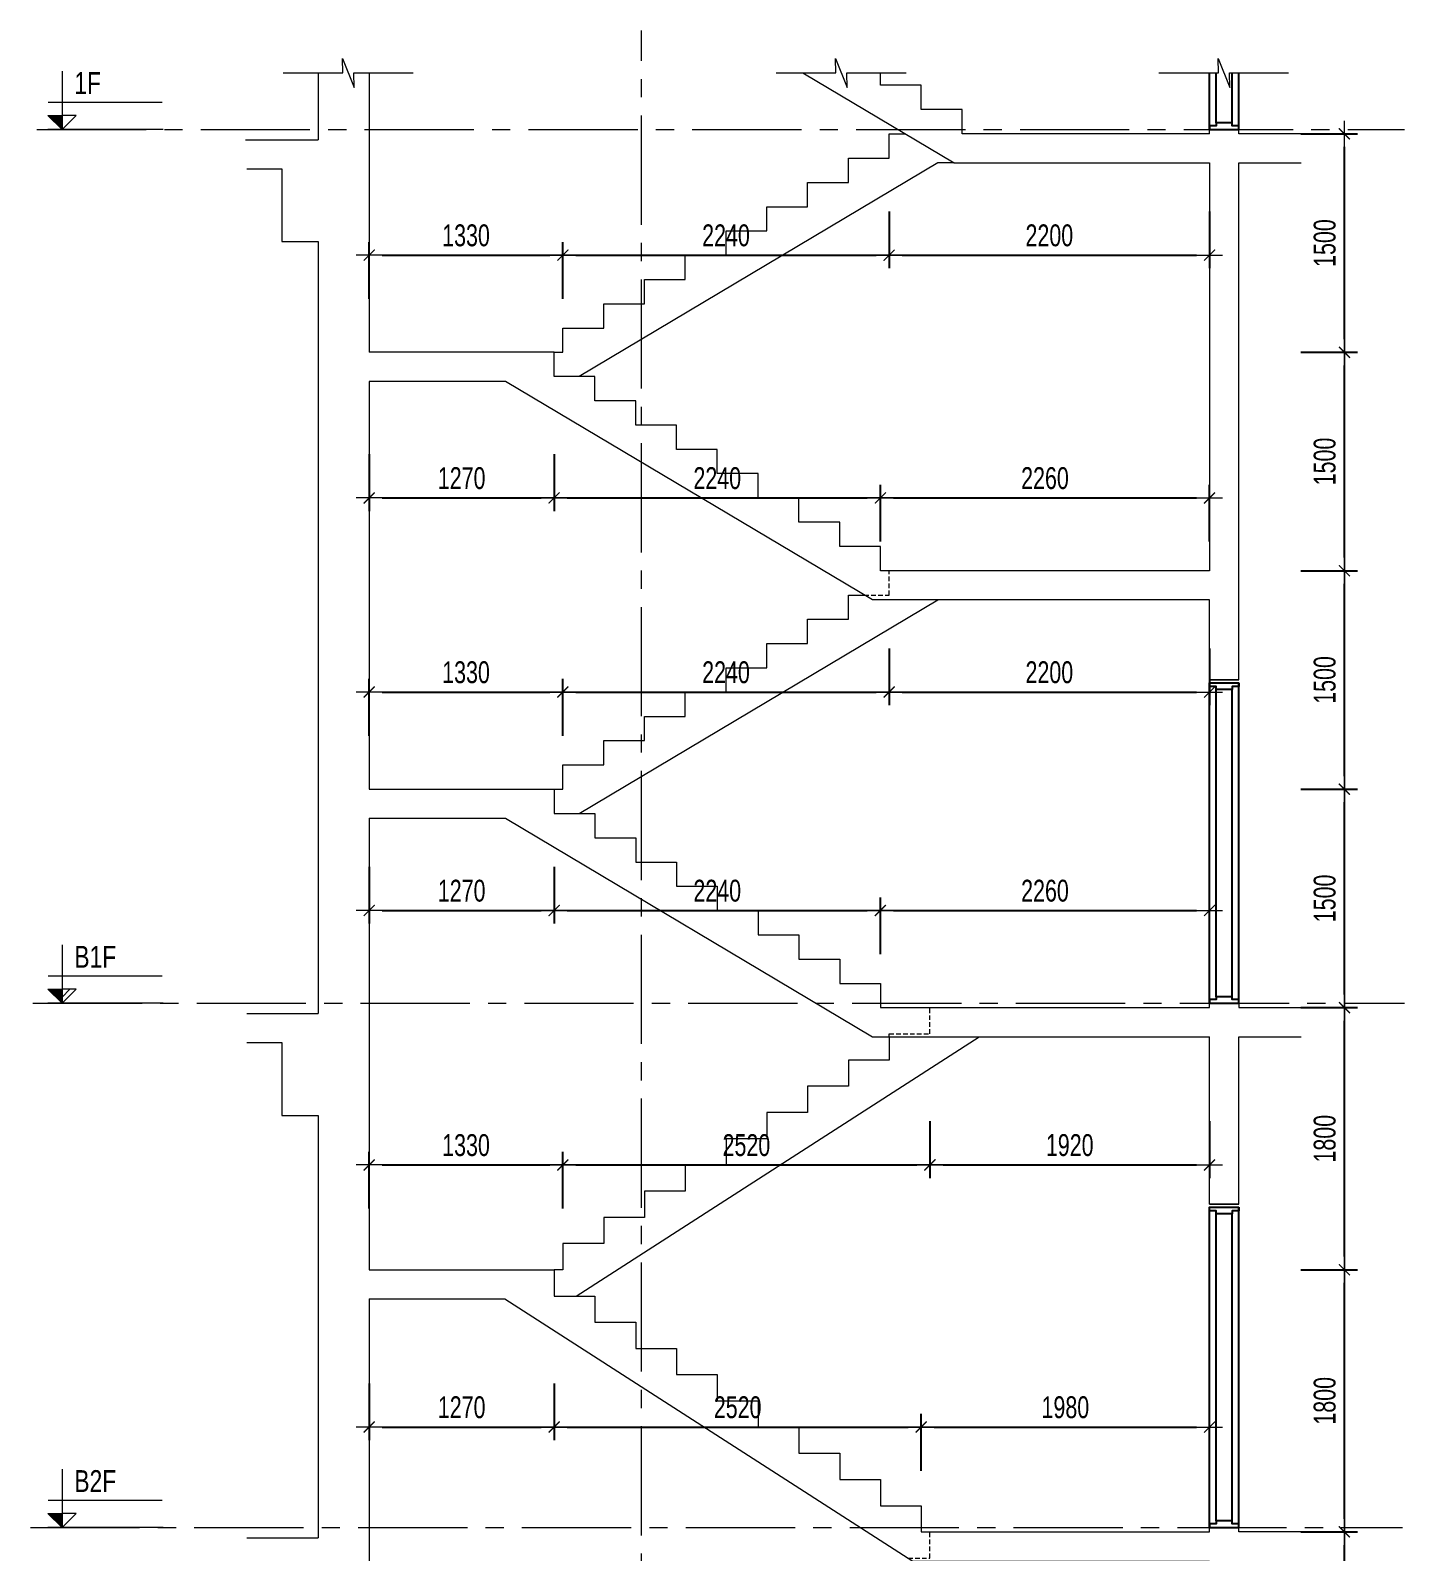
# Model space of a CAD drawing. Header units: millimetres. Extents: x -179076 to 254975, y -18667 to 296191.
# Drawn here: x 92011 to 101446, y 50922 to 61367 of the extents above; entities that cross this region are included whole.
import ezdxf

# ---------------------------------------------------------------- set-up
doc = ezdxf.new("R2010")
doc.units = ezdxf.units.MM
doc.linetypes.add('CENTER2', pattern=[1.125, 0.75, -0.125, 0.125, -0.125])
doc.linetypes.add('HIDDEN2', pattern=[4.7625, 3.175, -1.5875])
doc.layers.get('Defpoints').update_dxf_attribs({"color": 151, "lineweight": 9})
doc.layers.add('A-DOOR', color=4, linetype='Continuous')
doc.layers.add('DOOR', color=4, linetype='Continuous')
for name, color, linetype, lineweight in [('NDC_S_ANNO', 7, 'Continuous', 20), ('NDC_S_AXIS', 5, 'CENTER2', 13), ('NDC_S_CONTINUOUS', 3, 'Continuous', 20), ('NDC_S_DIM', 1, 'Continuous', 15), ('NDC_S_HIDDEN', 8, 'HIDDEN2', 13), ('NDC_S_SLAB', 2, 'Continuous', 20), ('NDC_S_SYMBOL', 1, 'Continuous', 15), ('NDC_S_TEXT SYMBOL', 7, 'Continuous', 20), ('NDC_S_VN TEXT', 7, 'Continuous', 20)]:
    doc.layers.add(name, color=color, linetype=linetype, lineweight=lineweight)
doc.styles.add('NDC_ANNO', font='', dxfattribs={"width": 0.8})
doc.styles.add('NDC_DIM', font='', dxfattribs={"width": 0.75})
doc.styles.get('NDC_ANNO').set_extended_font_data('Dotum')
doc.styles.get('NDC_DIM').set_extended_font_data('Dotum')
doc.dimstyles.new('NDC_dim_60', dxfattribs={"dimscale": 60, "dimtxt": 2.5, "dimasz": 1.5, "dimexe": 1.5, "dimexo": 2.5, "dimgap": 1, "dimtad": 1, "dimdec": 0, "dimzin": 0, "dimdsep": 46, "dimtxsty": 'NDC_DIM', "dimblk": 'DIMMARK', "dimcen": 0.09, "dimdle": 1.2, "dimclrd": 1, "dimclre": 1, "dimclrt": 3, "dimadec": 0, "dimazin": 0, "dimtfac": 1, "dimtdec": 0, "dimtix": 1, "dimtofl": 0, "dimtmove": 0, "dimatfit": 3, "dimfxl": 5, "dimfxlon": 1, "dimtolj": 1, "dimtzin": 0, "dimarcsym": 0})

# ---------------------------------------------------------------- blocks, each defined once
blk = doc.blocks.new('X-SECTION-2$0$X-SEC-DOO2')
at = {"layer": 'A-DOOR'}
for p, q in [((41976, 101972), (41976, 104172)), ((42176, 101972), (42176, 104172)), ((42021, 102017), (42021, 104127)), ((42131, 102017), (42131, 104127))]:
    blk.add_line(p, q, dxfattribs=at)
for points in [[(41976, 104172), (41976, 104147), (42021, 104147), (42021, 104127), (42131, 104127), (42131, 104147), (42176, 104147), (42176, 104172)], [(41976, 101972), (41976, 101997), (42021, 101997), (42021, 102017), (42131, 102017), (42131, 101997), (42176, 101997), (42176, 101972)]]:
    blk.add_lwpolyline(points, close=True, dxfattribs=at)
at = {"layer": 'Defpoints'}
blk.add_line((41976, 104192), (42176, 104192), dxfattribs=at)
blk = doc.blocks.new('DIMMARK')
at = {"layer": 'NDC_S_DIM', "color": 1}
blk.add_line((-1.5, 0), (1, 0), dxfattribs=at)
at = {"layer": 'NDC_S_DIM', "color": 2, "const_width": 0.1}
blk.add_lwpolyline([(-0.42, -0.42), (0.42, 0.42)], dxfattribs=at)
blk = doc.blocks.new('*D1792')
at = {"layer": 'Defpoints', "color": 0, "transparency": 16777216}
for p in [(94337, 52857, 0), (95607, 52857, 0), (95607, 51777, 0)]:
    blk.add_point(p, dxfattribs=at)
at = {"layer": 'NDC_S_DIM', "color": 1, "lineweight": -2, "transparency": 16777216}
for p, q in [((94337, 52077, 0), (94337, 51687, 0)), ((95607, 52077, 0), (95607, 51687, 0)), ((94427, 51777, 0), (95517, 51777, 0))]:
    blk.add_line(p, q, dxfattribs=at)
at = {"layer": 'NDC_S_DIM', "color": 1, "lineweight": -2, "transparency": 16777216, "xscale": 90, "yscale": 90, "zscale": 90, "rotation": 180}
blk.add_blockref('DIMMARK', (94337, 51777, 0), dxfattribs=at)
at = {"layer": 'NDC_S_DIM', "color": 1, "lineweight": -2, "transparency": 16777216, "xscale": 90, "yscale": 90, "zscale": 90}
blk.add_blockref('DIMMARK', (95607, 51777, 0), dxfattribs=at)
at = {"layer": 'NDC_S_DIM', "color": 3, "transparency": 16777216, "insert": (94972, 51912, 0), "char_height": 150, "attachment_point": 5, "style": 'NDC_DIM'}
blk.add_mtext('\\A1;1270', dxfattribs=at)
blk = doc.blocks.new('*D1793')
at = {"layer": 'Defpoints', "color": 0, "transparency": 16777216}
for p in [(95607, 52857, 0), (98127, 51777, 0), (98127, 51057, 0)]:
    blk.add_point(p, dxfattribs=at)
at = {"layer": 'NDC_S_DIM', "color": 1, "lineweight": -2, "transparency": 16777216}
for p, q in [((95607, 52077, 0), (95607, 51687, 0)), ((98127, 51477, 0), (98127, 51867, 0)), ((95697, 51777, 0), (98037, 51777, 0))]:
    blk.add_line(p, q, dxfattribs=at)
at = {"layer": 'NDC_S_DIM', "color": 1, "lineweight": -2, "transparency": 16777216, "xscale": 90, "yscale": 90, "zscale": 90, "rotation": 180}
blk.add_blockref('DIMMARK', (95607, 51777, 0), dxfattribs=at)
at = {"layer": 'NDC_S_DIM', "color": 1, "lineweight": -2, "transparency": 16777216, "xscale": 90, "yscale": 90, "zscale": 90}
blk.add_blockref('DIMMARK', (98127, 51777, 0), dxfattribs=at)
at = {"layer": 'NDC_S_DIM', "color": 3, "transparency": 16777216, "insert": (96867, 51912, 0), "char_height": 150, "attachment_point": 5, "style": 'NDC_DIM'}
blk.add_mtext('\\A1;2520', dxfattribs=at)
blk = doc.blocks.new('*D1777')
at = {"layer": 'Defpoints', "color": 0, "transparency": 16777216}
for p in [(100107, 51777, 0), (98127, 51057, 0), (100107, 51057, 0)]:
    blk.add_point(p, dxfattribs=at)
at = {"layer": 'NDC_S_DIM', "color": 1, "lineweight": -2, "transparency": 16777216}
for p, q in [((98127, 51477, 0), (98127, 51867, 0)), ((100107, 51477, 0), (100107, 51867, 0)), ((98217, 51777, 0), (100017, 51777, 0))]:
    blk.add_line(p, q, dxfattribs=at)
at = {"layer": 'NDC_S_DIM', "color": 1, "lineweight": -2, "transparency": 16777216, "xscale": 90, "yscale": 90, "zscale": 90, "rotation": 180}
blk.add_blockref('DIMMARK', (98127, 51777, 0), dxfattribs=at)
at = {"layer": 'NDC_S_DIM', "color": 1, "lineweight": -2, "transparency": 16777216, "xscale": 90, "yscale": 90, "zscale": 90}
blk.add_blockref('DIMMARK', (100107, 51777, 0), dxfattribs=at)
at = {"layer": 'NDC_S_DIM', "color": 3, "transparency": 16777216, "insert": (99117, 51912, 0), "char_height": 150, "attachment_point": 5, "style": 'NDC_DIM'}
blk.add_mtext('\\A1;1980', dxfattribs=at)
blk = doc.blocks.new('*D1778')
at = {"layer": 'Defpoints', "color": 0, "transparency": 16777216}
for p in [(95667, 53577, 0), (94337, 52857, 0), (95667, 52857, 0)]:
    blk.add_point(p, dxfattribs=at)
at = {"layer": 'NDC_S_DIM', "color": 1, "lineweight": -2, "transparency": 16777216}
for p, q in [((94337, 53277, 0), (94337, 53667, 0)), ((95667, 53277, 0), (95667, 53667, 0)), ((94427, 53577, 0), (95577, 53577, 0))]:
    blk.add_line(p, q, dxfattribs=at)
at = {"layer": 'NDC_S_DIM', "color": 1, "lineweight": -2, "transparency": 16777216, "xscale": 90, "yscale": 90, "zscale": 90, "rotation": 180}
blk.add_blockref('DIMMARK', (94337, 53577, 0), dxfattribs=at)
at = {"layer": 'NDC_S_DIM', "color": 1, "lineweight": -2, "transparency": 16777216, "xscale": 90, "yscale": 90, "zscale": 90}
blk.add_blockref('DIMMARK', (95667, 53577, 0), dxfattribs=at)
at = {"layer": 'NDC_S_DIM', "color": 3, "transparency": 16777216, "insert": (95002, 53712, 0), "char_height": 150, "attachment_point": 5, "style": 'NDC_DIM'}
blk.add_mtext('\\A1;1330', dxfattribs=at)
blk = doc.blocks.new('*D1779')
at = {"layer": 'Defpoints', "color": 0, "transparency": 16777216}
for p in [(98187, 54477, 0), (98187, 53577, 0), (95667, 52857, 0)]:
    blk.add_point(p, dxfattribs=at)
at = {"layer": 'NDC_S_DIM', "color": 1, "lineweight": -2, "transparency": 16777216}
for p, q in [((98187, 53877, 0), (98187, 53487, 0)), ((95667, 53277, 0), (95667, 53667, 0)), ((95757, 53577, 0), (98097, 53577, 0))]:
    blk.add_line(p, q, dxfattribs=at)
at = {"layer": 'NDC_S_DIM', "color": 1, "lineweight": -2, "transparency": 16777216, "xscale": 90, "yscale": 90, "zscale": 90, "rotation": 180}
blk.add_blockref('DIMMARK', (95667, 53577, 0), dxfattribs=at)
at = {"layer": 'NDC_S_DIM', "color": 1, "lineweight": -2, "transparency": 16777216, "xscale": 90, "yscale": 90, "zscale": 90}
blk.add_blockref('DIMMARK', (98187, 53577, 0), dxfattribs=at)
at = {"layer": 'NDC_S_DIM', "color": 3, "transparency": 16777216, "insert": (96927, 53712, 0), "char_height": 150, "attachment_point": 5, "style": 'NDC_DIM'}
blk.add_mtext('\\A1;2520', dxfattribs=at)
blk = doc.blocks.new('*D1780')
at = {"layer": 'Defpoints', "color": 0, "transparency": 16777216}
for p in [(98187, 54477, 0), (100107, 54457, 0), (100107, 53577, 0)]:
    blk.add_point(p, dxfattribs=at)
at = {"layer": 'NDC_S_DIM', "color": 1, "lineweight": -2, "transparency": 16777216}
for p, q in [((98187, 53877, 0), (98187, 53487, 0)), ((100107, 53877, 0), (100107, 53487, 0)), ((98277, 53577, 0), (100017, 53577, 0))]:
    blk.add_line(p, q, dxfattribs=at)
at = {"layer": 'NDC_S_DIM', "color": 1, "lineweight": -2, "transparency": 16777216, "xscale": 90, "yscale": 90, "zscale": 90, "rotation": 180}
blk.add_blockref('DIMMARK', (98187, 53577, 0), dxfattribs=at)
at = {"layer": 'NDC_S_DIM', "color": 1, "lineweight": -2, "transparency": 16777216, "xscale": 90, "yscale": 90, "zscale": 90}
blk.add_blockref('DIMMARK', (100107, 53577, 0), dxfattribs=at)
at = {"layer": 'NDC_S_DIM', "color": 3, "transparency": 16777216, "insert": (99147, 53712, 0), "char_height": 150, "attachment_point": 5, "style": 'NDC_DIM'}
blk.add_mtext('\\A1;1920', dxfattribs=at)
blk = doc.blocks.new('*D1781')
at = {"layer": 'Defpoints', "color": 0, "transparency": 16777216}
for p in [(94337, 56157, 0), (95607, 56157, 0), (95607, 55324, 0)]:
    blk.add_point(p, dxfattribs=at)
at = {"layer": 'NDC_S_DIM', "color": 1, "lineweight": -2, "transparency": 16777216}
for p, q in [((94337, 55624, 0), (94337, 55234, 0)), ((95607, 55624, 0), (95607, 55234, 0)), ((94427, 55324, 0), (95517, 55324, 0))]:
    blk.add_line(p, q, dxfattribs=at)
at = {"layer": 'NDC_S_DIM', "color": 1, "lineweight": -2, "transparency": 16777216, "xscale": 90, "yscale": 90, "zscale": 90, "rotation": 180}
blk.add_blockref('DIMMARK', (94337, 55324, 0), dxfattribs=at)
at = {"layer": 'NDC_S_DIM', "color": 1, "lineweight": -2, "transparency": 16777216, "xscale": 90, "yscale": 90, "zscale": 90}
blk.add_blockref('DIMMARK', (95607, 55324, 0), dxfattribs=at)
at = {"layer": 'NDC_S_DIM', "color": 3, "transparency": 16777216, "insert": (94972, 55459, 0), "char_height": 150, "attachment_point": 5, "style": 'NDC_DIM'}
blk.add_mtext('\\A1;1270', dxfattribs=at)
blk = doc.blocks.new('*D1782')
at = {"layer": 'Defpoints', "color": 0, "transparency": 16777216}
for p in [(95607, 56157, 0), (97847, 55324, 0), (97847, 54657, 0)]:
    blk.add_point(p, dxfattribs=at)
at = {"layer": 'NDC_S_DIM', "color": 1, "lineweight": -2, "transparency": 16777216}
for p, q in [((95607, 55624, 0), (95607, 55234, 0)), ((97847, 55024, 0), (97847, 55414, 0)), ((95697, 55324, 0), (97757, 55324, 0))]:
    blk.add_line(p, q, dxfattribs=at)
at = {"layer": 'NDC_S_DIM', "color": 1, "lineweight": -2, "transparency": 16777216, "xscale": 90, "yscale": 90, "zscale": 90, "rotation": 180}
blk.add_blockref('DIMMARK', (95607, 55324, 0), dxfattribs=at)
at = {"layer": 'NDC_S_DIM', "color": 1, "lineweight": -2, "transparency": 16777216, "xscale": 90, "yscale": 90, "zscale": 90}
blk.add_blockref('DIMMARK', (97847, 55324, 0), dxfattribs=at)
at = {"layer": 'NDC_S_DIM', "color": 3, "transparency": 16777216, "insert": (96727, 55459, 0), "char_height": 150, "attachment_point": 5, "style": 'NDC_DIM'}
blk.add_mtext('\\A1;2240', dxfattribs=at)
blk = doc.blocks.new('*D1783')
at = {"layer": 'Defpoints', "color": 0, "transparency": 16777216}
for p in [(100107, 55324, 0), (97847, 54657, 0), (100107, 54657, 0)]:
    blk.add_point(p, dxfattribs=at)
at = {"layer": 'NDC_S_DIM', "color": 1, "lineweight": -2, "transparency": 16777216}
for p, q in [((97847, 55024, 0), (97847, 55414, 0)), ((100107, 55024, 0), (100107, 55414, 0)), ((97937, 55324, 0), (100017, 55324, 0))]:
    blk.add_line(p, q, dxfattribs=at)
at = {"layer": 'NDC_S_DIM', "color": 1, "lineweight": -2, "transparency": 16777216, "xscale": 90, "yscale": 90, "zscale": 90, "rotation": 180}
blk.add_blockref('DIMMARK', (97847, 55324, 0), dxfattribs=at)
at = {"layer": 'NDC_S_DIM', "color": 1, "lineweight": -2, "transparency": 16777216, "xscale": 90, "yscale": 90, "zscale": 90}
blk.add_blockref('DIMMARK', (100107, 55324, 0), dxfattribs=at)
at = {"layer": 'NDC_S_DIM', "color": 3, "transparency": 16777216, "insert": (98977, 55459, 0), "char_height": 150, "attachment_point": 5, "style": 'NDC_DIM'}
blk.add_mtext('\\A1;2260', dxfattribs=at)
blk = doc.blocks.new('*D1784')
at = {"layer": 'Defpoints', "color": 0, "transparency": 16777216}
for p in [(95667, 56824, 0), (94337, 56157, 0), (95667, 56157)]:
    blk.add_point(p, dxfattribs=at)
at = {"layer": 'NDC_S_DIM', "color": 1, "lineweight": -2, "transparency": 16777216}
for p, q in [((94337, 56524, 0), (94337, 56914, 0)), ((94427, 56824, 0), (95577, 56824, 0)), ((95667, 56524, 0), (95667, 56914, 0))]:
    blk.add_line(p, q, dxfattribs=at)
at = {"layer": 'NDC_S_DIM', "color": 1, "lineweight": -2, "transparency": 16777216, "xscale": 90, "yscale": 90, "zscale": 90, "rotation": 180}
blk.add_blockref('DIMMARK', (94337, 56824, 0), dxfattribs=at)
at = {"layer": 'NDC_S_DIM', "color": 1, "lineweight": -2, "transparency": 16777216, "xscale": 90, "yscale": 90, "zscale": 90}
blk.add_blockref('DIMMARK', (95667, 56824, 0), dxfattribs=at)
at = {"layer": 'NDC_S_DIM', "color": 3, "transparency": 16777216, "insert": (95002, 56959, 0), "char_height": 150, "attachment_point": 5, "style": 'NDC_DIM'}
blk.add_mtext('\\A1;1330', dxfattribs=at)
blk = doc.blocks.new('*D1785')
at = {"layer": 'Defpoints', "color": 0, "transparency": 16777216}
for p in [(97907, 57490), (97907, 56824, 0), (95667, 56157)]:
    blk.add_point(p, dxfattribs=at)
at = {"layer": 'NDC_S_DIM', "color": 1, "lineweight": -2, "transparency": 16777216}
for p, q in [((97907, 57124, 0), (97907, 56734, 0)), ((95667, 56524, 0), (95667, 56914, 0)), ((95757, 56824, 0), (97817, 56824, 0))]:
    blk.add_line(p, q, dxfattribs=at)
at = {"layer": 'NDC_S_DIM', "color": 1, "lineweight": -2, "transparency": 16777216, "xscale": 90, "yscale": 90, "zscale": 90, "rotation": 180}
blk.add_blockref('DIMMARK', (95667, 56824, 0), dxfattribs=at)
at = {"layer": 'NDC_S_DIM', "color": 1, "lineweight": -2, "transparency": 16777216, "xscale": 90, "yscale": 90, "zscale": 90}
blk.add_blockref('DIMMARK', (97907, 56824, 0), dxfattribs=at)
at = {"layer": 'NDC_S_DIM', "color": 3, "transparency": 16777216, "insert": (96787, 56959, 0), "char_height": 150, "attachment_point": 5, "style": 'NDC_DIM'}
blk.add_mtext('\\A1;2240', dxfattribs=at)
blk = doc.blocks.new('*D1770')
at = {"layer": 'Defpoints', "color": 0, "transparency": 16777216}
for p in [(97907, 57490), (100107, 57407, 0), (100107, 56824, 0)]:
    blk.add_point(p, dxfattribs=at)
at = {"layer": 'NDC_S_DIM', "color": 1, "lineweight": -2, "transparency": 16777216}
for p, q in [((97907, 57124, 0), (97907, 56734, 0)), ((100107, 57124, 0), (100107, 56734, 0)), ((97997, 56824, 0), (100017, 56824, 0))]:
    blk.add_line(p, q, dxfattribs=at)
at = {"layer": 'NDC_S_DIM', "color": 1, "lineweight": -2, "transparency": 16777216, "xscale": 90, "yscale": 90, "zscale": 90, "rotation": 180}
blk.add_blockref('DIMMARK', (97907, 56824, 0), dxfattribs=at)
at = {"layer": 'NDC_S_DIM', "color": 1, "lineweight": -2, "transparency": 16777216, "xscale": 90, "yscale": 90, "zscale": 90}
blk.add_blockref('DIMMARK', (100107, 56824, 0), dxfattribs=at)
at = {"layer": 'NDC_S_DIM', "color": 3, "transparency": 16777216, "insert": (99007, 56959, 0), "char_height": 150, "attachment_point": 5, "style": 'NDC_DIM'}
blk.add_mtext('\\A1;2200', dxfattribs=at)
blk = doc.blocks.new('*D1771')
at = {"layer": 'Defpoints', "color": 0, "transparency": 16777216}
for p in [(94337, 59157, 0), (95607, 59157, 0), (95607, 58157, 0)]:
    blk.add_point(p, dxfattribs=at)
at = {"layer": 'NDC_S_DIM', "color": 1, "lineweight": -2, "transparency": 16777216}
for p, q in [((94337, 58457, 0), (94337, 58067, 0)), ((95607, 58457, 0), (95607, 58067, 0)), ((94427, 58157, 0), (95517, 58157, 0))]:
    blk.add_line(p, q, dxfattribs=at)
at = {"layer": 'NDC_S_DIM', "color": 1, "lineweight": -2, "transparency": 16777216, "xscale": 90, "yscale": 90, "zscale": 90, "rotation": 180}
blk.add_blockref('DIMMARK', (94337, 58157, 0), dxfattribs=at)
at = {"layer": 'NDC_S_DIM', "color": 1, "lineweight": -2, "transparency": 16777216, "xscale": 90, "yscale": 90, "zscale": 90}
blk.add_blockref('DIMMARK', (95607, 58157, 0), dxfattribs=at)
at = {"layer": 'NDC_S_DIM', "color": 3, "transparency": 16777216, "insert": (94972, 58292, 0), "char_height": 150, "attachment_point": 5, "style": 'NDC_DIM'}
blk.add_mtext('\\A1;1270', dxfattribs=at)
blk = doc.blocks.new('*D1772')
at = {"layer": 'Defpoints', "color": 0, "transparency": 16777216}
for p in [(95607, 59157, 0), (97847, 58157, 0), (97847, 57657, 0)]:
    blk.add_point(p, dxfattribs=at)
at = {"layer": 'NDC_S_DIM', "color": 1, "lineweight": -2, "transparency": 16777216}
for p, q in [((95607, 58457, 0), (95607, 58067, 0)), ((97847, 57857, 0), (97847, 58247, 0)), ((95697, 58157, 0), (97757, 58157, 0))]:
    blk.add_line(p, q, dxfattribs=at)
at = {"layer": 'NDC_S_DIM', "color": 1, "lineweight": -2, "transparency": 16777216, "xscale": 90, "yscale": 90, "zscale": 90, "rotation": 180}
blk.add_blockref('DIMMARK', (95607, 58157, 0), dxfattribs=at)
at = {"layer": 'NDC_S_DIM', "color": 1, "lineweight": -2, "transparency": 16777216, "xscale": 90, "yscale": 90, "zscale": 90}
blk.add_blockref('DIMMARK', (97847, 58157, 0), dxfattribs=at)
at = {"layer": 'NDC_S_DIM', "color": 3, "transparency": 16777216, "insert": (96727, 58292, 0), "char_height": 150, "attachment_point": 5, "style": 'NDC_DIM'}
blk.add_mtext('\\A1;2240', dxfattribs=at)
blk = doc.blocks.new('*D1773')
at = {"layer": 'Defpoints', "color": 0, "transparency": 16777216}
for p in [(100107, 58157, 0), (97847, 57657, 0), (100107, 57657, 0)]:
    blk.add_point(p, dxfattribs=at)
at = {"layer": 'NDC_S_DIM', "color": 1, "lineweight": -2, "transparency": 16777216}
for p, q in [((97847, 57857, 0), (97847, 58247, 0)), ((100107, 57857, 0), (100107, 58247, 0)), ((97937, 58157, 0), (100017, 58157, 0))]:
    blk.add_line(p, q, dxfattribs=at)
at = {"layer": 'NDC_S_DIM', "color": 1, "lineweight": -2, "transparency": 16777216, "xscale": 90, "yscale": 90, "zscale": 90, "rotation": 180}
blk.add_blockref('DIMMARK', (97847, 58157, 0), dxfattribs=at)
at = {"layer": 'NDC_S_DIM', "color": 1, "lineweight": -2, "transparency": 16777216, "xscale": 90, "yscale": 90, "zscale": 90}
blk.add_blockref('DIMMARK', (100107, 58157, 0), dxfattribs=at)
at = {"layer": 'NDC_S_DIM', "color": 3, "transparency": 16777216, "insert": (98977, 58292, 0), "char_height": 150, "attachment_point": 5, "style": 'NDC_DIM'}
blk.add_mtext('\\A1;2260', dxfattribs=at)
blk = doc.blocks.new('*D1774')
at = {"layer": 'Defpoints', "color": 0, "transparency": 16777216}
for p in [(95667, 59824, 0), (94337, 59157, 0), (95667, 59157)]:
    blk.add_point(p, dxfattribs=at)
at = {"layer": 'NDC_S_DIM', "color": 1, "lineweight": -2, "transparency": 16777216}
for p, q in [((94337, 59524, 0), (94337, 59914, 0)), ((95667, 59524, 0), (95667, 59914, 0)), ((94427, 59824, 0), (95577, 59824, 0))]:
    blk.add_line(p, q, dxfattribs=at)
at = {"layer": 'NDC_S_DIM', "color": 1, "lineweight": -2, "transparency": 16777216, "xscale": 90, "yscale": 90, "zscale": 90, "rotation": 180}
blk.add_blockref('DIMMARK', (94337, 59824, 0), dxfattribs=at)
at = {"layer": 'NDC_S_DIM', "color": 1, "lineweight": -2, "transparency": 16777216, "xscale": 90, "yscale": 90, "zscale": 90}
blk.add_blockref('DIMMARK', (95667, 59824, 0), dxfattribs=at)
at = {"layer": 'NDC_S_DIM', "color": 3, "transparency": 16777216, "insert": (95002, 59959, 0), "char_height": 150, "attachment_point": 5, "style": 'NDC_DIM'}
blk.add_mtext('\\A1;1330', dxfattribs=at)
blk = doc.blocks.new('*D1775')
at = {"layer": 'Defpoints', "color": 0, "transparency": 16777216}
for p in [(97907, 60490), (97907, 59824, 0), (95667, 59157)]:
    blk.add_point(p, dxfattribs=at)
at = {"layer": 'NDC_S_DIM', "color": 1, "lineweight": -2, "transparency": 16777216}
for p, q in [((97907, 60124, 0), (97907, 59734, 0)), ((95667, 59524, 0), (95667, 59914, 0)), ((95757, 59824, 0), (97817, 59824, 0))]:
    blk.add_line(p, q, dxfattribs=at)
at = {"layer": 'NDC_S_DIM', "color": 1, "lineweight": -2, "transparency": 16777216, "xscale": 90, "yscale": 90, "zscale": 90, "rotation": 180}
blk.add_blockref('DIMMARK', (95667, 59824, 0), dxfattribs=at)
at = {"layer": 'NDC_S_DIM', "color": 1, "lineweight": -2, "transparency": 16777216, "xscale": 90, "yscale": 90, "zscale": 90}
blk.add_blockref('DIMMARK', (97907, 59824, 0), dxfattribs=at)
at = {"layer": 'NDC_S_DIM', "color": 3, "transparency": 16777216, "insert": (96787, 59959, 0), "char_height": 150, "attachment_point": 5, "style": 'NDC_DIM'}
blk.add_mtext('\\A1;2240', dxfattribs=at)
blk = doc.blocks.new('*D1776')
at = {"layer": 'Defpoints', "color": 0, "transparency": 16777216}
for p in [(97907, 60490), (100107, 60457, 0), (100107, 59824, 0)]:
    blk.add_point(p, dxfattribs=at)
at = {"layer": 'NDC_S_DIM', "color": 1, "lineweight": -2, "transparency": 16777216}
for p, q in [((97907, 60124, 0), (97907, 59734, 0)), ((100107, 60124, 0), (100107, 59734, 0)), ((97997, 59824, 0), (100017, 59824, 0))]:
    blk.add_line(p, q, dxfattribs=at)
at = {"layer": 'NDC_S_DIM', "color": 1, "lineweight": -2, "transparency": 16777216, "xscale": 90, "yscale": 90, "zscale": 90, "rotation": 180}
blk.add_blockref('DIMMARK', (97907, 59824, 0), dxfattribs=at)
at = {"layer": 'NDC_S_DIM', "color": 1, "lineweight": -2, "transparency": 16777216, "xscale": 90, "yscale": 90, "zscale": 90}
blk.add_blockref('DIMMARK', (100107, 59824, 0), dxfattribs=at)
at = {"layer": 'NDC_S_DIM', "color": 3, "transparency": 16777216, "insert": (99007, 59959, 0), "char_height": 150, "attachment_point": 5, "style": 'NDC_DIM'}
blk.add_mtext('\\A1;2200', dxfattribs=at)
blk = doc.blocks.new('kata_block_CT')
at = {"layer": 'NDC_S_ANNO'}
blk.add_hatch(color=3, dxfattribs=at).paths.add_polyline_path([(0, 1.6), (-1.61, 1.6), (0, 0)])
at = {"layer": 'NDC_S_ANNO', "ltscale": 50}
h = blk.add_hatch(dxfattribs=at)
h.set_pattern_fill('ANSI31', color=256, scale=1.406, style=0)
h.paths.add_polyline_path([(0, 1.6), (0, 0), (1.61, 1.6)])
for p, q in [((-1.59, 3.14), (11.47, 3.14)), ((11.56, 0), (-1.64, 0))]:
    blk.add_line(p, q, dxfattribs=at)
for points in [[(0, 6.69), (0, 0)], [(0, 0), (-1.61, 1.6), (0, 1.6)], [(0, 0), (1.61, 1.6), (0, 1.6)]]:
    blk.add_lwpolyline(points, dxfattribs=at)
at = {"layer": 'NDC_S_ANNO', "color": 8, "ltscale": 50}
blk.add_lwpolyline([(0, 0), (-1.61, 1.6), (0, 1.6)], dxfattribs=at)
at = {"layer": 'NDC_S_TEXT SYMBOL', "color": 3, "style": 'NDC_ANNO', "width": 0.8}
blk.add_attdef('CT', (1.41, 4.07), '', height=2.5, dxfattribs=at)
blk = doc.blocks.new('*D2054')
at = {"layer": 'Defpoints', "color": 0, "transparency": 16777216}
for p in [(98127, 51057), (101033, 51057), (94337, 49257, 0)]:
    blk.add_point(p, dxfattribs=at)
at = {"layer": 'NDC_S_DIM', "color": 1, "lineweight": -2, "transparency": 16777216}
for p, q in [((100733, 51057), (101123, 51057)), ((101033, 49347), (101033, 50967)), ((100733, 49257), (101123, 49257))]:
    blk.add_line(p, q, dxfattribs=at)
at = {"layer": 'NDC_S_DIM', "color": 1, "lineweight": -2, "transparency": 16777216, "xscale": 90, "yscale": 90, "zscale": 90}
for p, rotation in [((101033, 51057), 90), ((101033, 49257), 270)]:
    blk.add_blockref('DIMMARK', p, dxfattribs=dict(at, rotation=rotation))
at = {"layer": 'NDC_S_DIM', "color": 3, "transparency": 16777216, "insert": (100898, 50157), "char_height": 150, "attachment_point": 5, "rotation": 90, "style": 'NDC_DIM'}
blk.add_mtext('\\A1;1800', dxfattribs=at)
blk = doc.blocks.new('*D2055')
at = {"layer": 'Defpoints', "color": 0, "transparency": 16777216}
for p in [(95667, 52857), (101033, 52857), (98127, 51057)]:
    blk.add_point(p, dxfattribs=at)
at = {"layer": 'NDC_S_DIM', "color": 1, "lineweight": -2, "transparency": 16777216}
for p, q in [((100733, 52857), (101123, 52857)), ((101033, 51147), (101033, 52767)), ((100733, 51057), (101123, 51057))]:
    blk.add_line(p, q, dxfattribs=at)
at = {"layer": 'NDC_S_DIM', "color": 1, "lineweight": -2, "transparency": 16777216, "xscale": 90, "yscale": 90, "zscale": 90}
for p, rotation in [((101033, 52857), 90), ((101033, 51057), 270)]:
    blk.add_blockref('DIMMARK', p, dxfattribs=dict(at, rotation=rotation))
at = {"layer": 'NDC_S_DIM', "color": 3, "transparency": 16777216, "insert": (100898, 51957), "char_height": 150, "attachment_point": 5, "rotation": 90, "style": 'NDC_DIM'}
blk.add_mtext('\\A1;1800', dxfattribs=at)
blk = doc.blocks.new('*D2056')
at = {"layer": 'Defpoints', "color": 0, "transparency": 16777216}
for p in [(100107, 54657), (101033, 54657), (95667, 52857)]:
    blk.add_point(p, dxfattribs=at)
at = {"layer": 'NDC_S_DIM', "color": 1, "lineweight": -2, "transparency": 16777216}
for p, q in [((100733, 54657), (101123, 54657)), ((101033, 52947), (101033, 54567)), ((100733, 52857), (101123, 52857))]:
    blk.add_line(p, q, dxfattribs=at)
at = {"layer": 'NDC_S_DIM', "color": 1, "lineweight": -2, "transparency": 16777216, "xscale": 90, "yscale": 90, "zscale": 90}
for p, rotation in [((101033, 54657), 90), ((101033, 52857), 270)]:
    blk.add_blockref('DIMMARK', p, dxfattribs=dict(at, rotation=rotation))
at = {"layer": 'NDC_S_DIM', "color": 3, "transparency": 16777216, "insert": (100898, 53757), "char_height": 150, "attachment_point": 5, "rotation": 90, "style": 'NDC_DIM'}
blk.add_mtext('\\A1;1800', dxfattribs=at)
blk = doc.blocks.new('*D2057')
at = {"layer": 'Defpoints', "color": 0, "transparency": 16777216}
for p in [(95667, 56157), (101033, 56157), (100107, 54657)]:
    blk.add_point(p, dxfattribs=at)
at = {"layer": 'NDC_S_DIM', "color": 1, "lineweight": -2, "transparency": 16777216}
for p, q in [((100733, 56157), (101123, 56157)), ((101033, 54747), (101033, 56067)), ((100733, 54657), (101123, 54657))]:
    blk.add_line(p, q, dxfattribs=at)
at = {"layer": 'NDC_S_DIM', "color": 1, "lineweight": -2, "transparency": 16777216, "xscale": 90, "yscale": 90, "zscale": 90}
for p, rotation in [((101033, 56157), 90), ((101033, 54657), 270)]:
    blk.add_blockref('DIMMARK', p, dxfattribs=dict(at, rotation=rotation))
at = {"layer": 'NDC_S_DIM', "color": 3, "transparency": 16777216, "insert": (100898, 55407), "char_height": 150, "attachment_point": 5, "rotation": 90, "style": 'NDC_DIM'}
blk.add_mtext('\\A1;1500', dxfattribs=at)
blk = doc.blocks.new('*D2058')
at = {"layer": 'Defpoints', "color": 0, "transparency": 16777216}
for p in [(100107, 57657), (101033, 57657), (95667, 56157)]:
    blk.add_point(p, dxfattribs=at)
at = {"layer": 'NDC_S_DIM', "color": 1, "lineweight": -2, "transparency": 16777216}
for p, q in [((100733, 57657), (101123, 57657)), ((101033, 56247), (101033, 57567)), ((100733, 56157), (101123, 56157))]:
    blk.add_line(p, q, dxfattribs=at)
at = {"layer": 'NDC_S_DIM', "color": 1, "lineweight": -2, "transparency": 16777216, "xscale": 90, "yscale": 90, "zscale": 90}
for p, rotation in [((101033, 57657), 90), ((101033, 56157), 270)]:
    blk.add_blockref('DIMMARK', p, dxfattribs=dict(at, rotation=rotation))
at = {"layer": 'NDC_S_DIM', "color": 3, "transparency": 16777216, "insert": (100898, 56907), "char_height": 150, "attachment_point": 5, "rotation": 90, "style": 'NDC_DIM'}
blk.add_mtext('\\A1;1500', dxfattribs=at)
blk = doc.blocks.new('*D2059')
at = {"layer": 'Defpoints', "color": 0, "transparency": 16777216}
for p in [(95667, 59157), (101033, 59157), (100107, 57657)]:
    blk.add_point(p, dxfattribs=at)
at = {"layer": 'NDC_S_DIM', "color": 1, "lineweight": -2, "transparency": 16777216}
for p, q in [((100733, 59157), (101123, 59157)), ((101033, 57747), (101033, 59067)), ((100733, 57657), (101123, 57657))]:
    blk.add_line(p, q, dxfattribs=at)
at = {"layer": 'NDC_S_DIM', "color": 1, "lineweight": -2, "transparency": 16777216, "xscale": 90, "yscale": 90, "zscale": 90}
for p, rotation in [((101033, 59157), 90), ((101033, 57657), 270)]:
    blk.add_blockref('DIMMARK', p, dxfattribs=dict(at, rotation=rotation))
at = {"layer": 'NDC_S_DIM', "color": 3, "transparency": 16777216, "insert": (100898, 58407), "char_height": 150, "attachment_point": 5, "rotation": 90, "style": 'NDC_DIM'}
blk.add_mtext('\\A1;1500', dxfattribs=at)
blk = doc.blocks.new('*D2060')
at = {"layer": 'Defpoints', "color": 0, "transparency": 16777216}
for p in [(100107, 60657), (101033, 60657), (95667, 59157)]:
    blk.add_point(p, dxfattribs=at)
at = {"layer": 'NDC_S_DIM', "color": 1, "lineweight": -2, "transparency": 16777216}
for p, q in [((100733, 60657), (101123, 60657)), ((101033, 59247), (101033, 60567)), ((100733, 59157), (101123, 59157))]:
    blk.add_line(p, q, dxfattribs=at)
at = {"layer": 'NDC_S_DIM', "color": 1, "lineweight": -2, "transparency": 16777216, "xscale": 90, "yscale": 90, "zscale": 90}
for p, rotation in [((101033, 60657), 90), ((101033, 59157), 270)]:
    blk.add_blockref('DIMMARK', p, dxfattribs=dict(at, rotation=rotation))
at = {"layer": 'NDC_S_DIM', "color": 3, "transparency": 16777216, "insert": (100898, 59907), "char_height": 150, "attachment_point": 5, "rotation": 90, "style": 'NDC_DIM'}
blk.add_mtext('\\A1;1500', dxfattribs=at)

msp = doc.modelspace()

# ---------------------------------------------------------------- linework, layer by layer
at = {"layer": 'A-DOOR'}
for p, q in [((100107.4, 60686.8, 0), (100107.4, 61074.8, 0)), ((100152.4, 60731.8, 0), (100152.4, 61074.8, 0)), ((100262.4, 60731.8, 0), (100262.4, 61074.8, 0)), ((100307.4, 60686.8, 0), (100307.4, 61074.8, 0))]:
    msp.add_line(p, q, dxfattribs=at)
at = {"layer": 'A-DOOR', "elevation": 0}
msp.add_lwpolyline([(100307.4, 60686.8), (100307.4, 60711.8), (100262.4, 60711.8), (100262.4, 60731.8), (100152.4, 60731.8), (100152.4, 60711.8), (100107.4, 60711.8), (100107.4, 60686.8)], close=True, dxfattribs=at)
at = {"layer": 'NDC_S_AXIS', "ltscale": 1000}
for p, q in [((96207.9, 45407.7), (96207.9, 61367.1)), ((92055.6, 60686.8, 0), (101446, 60686.8, 0)), ((92027.9, 54686.8, 0), (101446, 54686.8, 0)), ((92011.2, 51086.8, 0), (101431.4, 51086.8, 0))]:
    msp.add_line(p, q, dxfattribs=at)
at = {"layer": 'NDC_S_CONTINUOUS'}
for p, q in [((95778.5, 55990.2), (98242.5, 57456.8)), ((95757.3, 52676.8, 0), (98526.2, 54456.8, 0))]:
    msp.add_line(p, q, dxfattribs=at)
for points in [[(95607.4, 59156.8), (95667.4, 59156.8), (95667.4, 59323.5), (95947.4, 59323.5), (95947.4, 59490.2), (96227.4, 59490.2), (96227.4, 59656.8), (96507.4, 59656.8), (96507.4, 59823.5), (96787.4, 59823.5), (96787.4, 59990.2), (97067.4, 59990.2), (97067.4, 60156.8), (97347.4, 60156.8), (97347.4, 60323.5), (97627.4, 60323.5), (97627.4, 60490.2), (97907.4, 60490.2), (97907.4, 60656.8), (98016.4, 60656.8)], [(98352.4, 60456.8), (98242.5, 60456.8), (95778.5, 58990.2)], [(95607.4, 56156.8), (95667.4, 56156.8), (95667.4, 56323.5), (95947.4, 56323.5), (95947.4, 56490.2), (96227.4, 56490.2), (96227.4, 56656.8), (96507.4, 56656.8), (96507.4, 56823.5), (96787.4, 56823.5), (96787.4, 56990.2), (97067.4, 56990.2), (97067.4, 57156.8), (97347.4, 57156.8), (97347.4, 57323.5), (97627.4, 57323.5), (97627.4, 57490.2), (97736.4, 57490.2)]]:
    msp.add_lwpolyline(points, dxfattribs=at)
at = {"layer": 'NDC_S_CONTINUOUS', "elevation": 0}
msp.add_lwpolyline([(97907.4, 54456.8), (97907.4, 54296.8), (97627.4, 54296.8), (97627.4, 54116.8), (97347.4, 54116.8), (97347.4, 53936.8), (97067.4, 53936.8), (97067.4, 53756.8), (96787.4, 53756.8), (96787.4, 53576.8), (96507.4, 53576.8), (96507.4, 53396.8), (96227.4, 53396.8), (96227.4, 53216.8), (95947.4, 53216.8), (95947.4, 53036.8), (95667.4, 53036.8), (95667.4, 52856.8), (95607.4, 52856.8)], dxfattribs=at)
at = {"layer": 'NDC_S_HIDDEN', "ltscale": 10}
msp.add_lwpolyline([(97736.4, 57490.2), (97907.4, 57490.2), (97907.4, 57656.8)], dxfattribs=at)
at = {"layer": 'NDC_S_HIDDEN', "ltscale": 10, "elevation": 0}
for points in [[(97907.4, 54456.8), (97907.4, 54476.8), (98187.4, 54476.8), (98187.4, 54656.8)], [(98037.6, 50876.8), (98187.4, 50876.8), (98187.4, 51056.8)]]:
    msp.add_lwpolyline(points, dxfattribs=at)
at = {"layer": 'NDC_S_SLAB'}
for p, q in [((93987.4, 61074.8, 0), (93987.4, 60616.8, 0)), ((94337.4, 61074.8, 0), (94337.4, 59156.8, 0)), ((93487.4, 60616.8, 0), (93987.4, 60616.8, 0)), ((100107.4, 60656.8, 0), (100107.4, 60686.8, 0)), ((93497.2, 60416.8, 0), (93737.4, 60416.8, 0)), ((93737.4, 60416.8, 0), (93737.4, 59916.8, 0)), ((100307.4, 56906.8, 0), (100307.4, 60456.8, 0)), ((100307.4, 60456.8, 0), (100737, 60456.8, 0)), ((93737.4, 59916.8, 0), (93987.4, 59916.8, 0)), ((93987.4, 59916.8, 0), (93987.4, 54616.8, 0)), ((94337.4, 58956.8, 0), (94337.4, 56156.8, 0)), ((94337.4, 55956.8, 0), (94337.4, 52856.8, 0)), ((93497.2, 54616.8, 0), (93987.4, 54616.8, 0)), ((93497.2, 54416.8, 0), (93737.4, 54416.8, 0)), ((93737.4, 54416.8, 0), (93737.4, 53916.8, 0)), ((93737.4, 53916.8, 0), (93987.4, 53916.8, 0)), ((93987.4, 53916.8, 0), (93987.4, 51016.8, 0)), ((94337.4, 52656.8, 0), (94337.4, 49256.8, 0)), ((93497.2, 51016.8, 0), (93987.4, 51016.8, 0))]:
    msp.add_line(p, q, dxfattribs=at)
at = {"layer": 'NDC_S_SLAB', "elevation": 0}
for points in [[(97314.2, 61074.8), (98352.4, 60456.8), (100107.4, 60456.8), (100107.4, 57656.8), (97847.4, 57656.8), (97847.4, 57823.5), (97567.4, 57823.5), (97567.4, 57990.2), (97287.4, 57990.2), (97287.4, 58156.8), (97007.4, 58156.8), (97007.4, 58323.5), (96727.4, 58323.5), (96727.4, 58490.2), (96447.4, 58490.2), (96447.4, 58656.8), (96167.4, 58656.8), (96167.4, 58823.5), (95887.4, 58823.5), (95887.4, 58990.2), (95607.4, 58990.2), (95607.4, 59156.8), (94337.4, 59156.8)], [(100107.4, 60686.8), (100307.4, 60686.8)], [(100307.4, 60656.8), (100307.4, 60686.8)], [(100737, 60656.8), (100307.4, 60656.8)], [(100107.4, 56906.8), (100107.4, 57456.8), (97792.4, 57456.8), (95272.4, 58956.8), (94337.4, 58956.8)], [(100107.4, 56906.8), (100307.4, 56906.8)], [(94337.4, 56156.8), (95607.4, 56156.8), (95607.4, 55990.2), (95887.4, 55990.2), (95887.4, 55823.5), (96167.4, 55823.5), (96167.4, 55656.8), (96447.4, 55656.8), (96447.4, 55490.2), (96727.4, 55490.2), (96727.4, 55323.5), (97007.4, 55323.5), (97007.4, 55156.8), (97287.4, 55156.8), (97287.4, 54990.2), (97567.4, 54990.2), (97567.4, 54823.5), (97847.4, 54823.5), (97847.4, 54656.8), (100107.4, 54656.8), (100107.4, 54686.8)], [(94337.4, 55956.8), (95272.4, 55956.8), (97792.4, 54456.8), (100107.4, 54456.8)], [(100107.4, 54686.8), (100307.4, 54686.8)], [(100307.4, 54686.8), (100307.4, 54656.8), (100737, 54656.8)], [(100107.4, 53306.8), (100107.4, 54456.8)], [(100307.4, 53306.8), (100307.4, 54456.8), (100737, 54456.8)], [(100107.4, 53306.8), (100307.4, 53306.8)], [(94337.4, 52856.8), (95607.4, 52856.8), (95607.4, 52676.8), (95887.4, 52676.8), (95887.4, 52496.8), (96167.4, 52496.8), (96167.4, 52316.8), (96447.4, 52316.8), (96447.4, 52136.8), (96727.4, 52136.8), (96727.4, 51956.8), (97007.4, 51956.8), (97007.4, 51776.8), (97287.4, 51776.8), (97287.4, 51596.8), (97567.4, 51596.8), (97567.4, 51416.8), (97847.4, 51416.8), (97847.4, 51236.8), (98127.4, 51236.8), (98127.4, 51056.8), (100107.4, 51056.8), (100107.4, 51086.8)], [(94337.4, 52656.8), (95268.7, 52656.8), (98068.7, 50856.8), (100107.4, 50856.8), (100107.4, 49706.8)], [(100107.4, 51086.8), (100307.4, 51086.8)], [(100737, 51056.8), (100307.4, 51056.8), (100307.4, 51086.8)]]:
    msp.add_lwpolyline(points, dxfattribs=at)
at = {"layer": 'NDC_S_SLAB'}
msp.add_lwpolyline([(100107.4, 60656.8), (98407.4, 60656.8), (98407.4, 60823.5), (98127.4, 60823.5), (98127.4, 60990.2), (97847.4, 60990.2), (97847.4, 61074.8)], dxfattribs=at)
at = {"layer": 'NDC_S_SYMBOL', "elevation": 0}
for points in [[(93746.6, 61074.8), (94156.2, 61074.8), (94154.1, 61174.8), (94234.1, 60974.8), (94231.9, 61074.8), (94638.2, 61074.8)], [(97131.6, 61074.8), (97541.2, 61074.8), (97539, 61174.8), (97619, 60974.8), (97616.9, 61074.8), (98023.1, 61074.8)], [(99758.2, 61074.8), (100167.8, 61074.8), (100165.6, 61174.8), (100245.6, 60974.8), (100243.5, 61074.8), (100649.8, 61074.8)]]:
    msp.add_lwpolyline(points, dxfattribs=at)

# ---------------------------------------------------------------- block references
at = {"layer": 'DOOR', "xscale": -1}
for p in [(142283, -47285, 0), (142283, -50885, 0)]:
    msp.add_blockref('X-SECTION-2$0$X-SEC-DOO2', p, dxfattribs=at)
at = {"layer": 'NDC_S_VN TEXT', "xscale": 60, "yscale": 60, "zscale": 60}
for p, values in [((92228, 60686.8, 0), {'CT': '1F'}), ((92228, 54686.8, 0), {'CT': 'B1F'}), ((92228, 51086.8, 0), {'CT': 'B2F'})]:
    msp.add_blockref('kata_block_CT', p, dxfattribs=at).add_auto_attribs(values)

# ---------------------------------------------------------------- dimensions: what is measured, and where the dimension line sits
at = {"layer": 'NDC_S_DIM'}
for base, p1, p2, picture, middle in [((101032.9, 60656.8), (95667.4, 59156.8), (100107.4, 60656.8), '*D2060', (100897.8, 59906.8)), ((101032.9, 59156.8), (100107.4, 57656.8), (95667.4, 59156.8), '*D2059', (100897.8, 58406.8)), ((101032.9, 57656.8), (95667.4, 56156.8), (100107.4, 57656.8), '*D2058', (100897.8, 56906.8)), ((101032.9, 56156.8), (100107.4, 54656.8), (95667.4, 56156.8), '*D2057', (100897.8, 55406.8)), ((101032.9, 54656.8), (95667.4, 52856.8), (100107.4, 54656.8), '*D2056', (100897.8, 53756.8)), ((101032.9, 52856.8), (98127.4, 51056.8), (95667.4, 52856.8), '*D2055', (100897.8, 51956.8)), ((101032.9, 51056.8), (94337.4, 49256.8, 0), (98127.4, 51056.8), '*D2054', (100897.8, 50156.8))]:
    dim = msp.add_linear_dim(base=base, p1=p1, p2=p2, angle=90, dimstyle='NDC_dim_60', override={"dimtmove": 1}, dxfattribs=at)
    dim.commit()
    dim.dimension.update_dxf_attribs({"geometry": picture, "text_midpoint": middle})
for base, p1, p2, picture, middle in [((97907.4, 59823.5, 0), (95667.4, 59156.8), (97907.4, 60490.2), '*D1775', (96787.4, 59958.6, 0)), ((100107.4, 59823.5, 0), (97907.4, 60490.2), (100107.4, 60456.8, 0), '*D1776', (99007.4, 59958.6, 0)), ((97847.4, 58156.8, 0), (95607.4, 59156.8, 0), (97847.4, 57656.8, 0), '*D1772', (96727.4, 58291.9, 0)), ((100107.4, 58156.8, 0), (97847.4, 57656.8, 0), (100107.4, 57656.8, 0), '*D1773', (98977.4, 58291.9, 0)), ((97907.4, 56823.5, 0), (95667.4, 56156.8), (97907.4, 57490.2), '*D1785', (96787.4, 56958.6, 0)), ((100107.4, 56823.5, 0), (97907.4, 57490.2), (100107.4, 57406.8, 0), '*D1770', (99007.4, 56958.6, 0)), ((97847.4, 55323.5, 0), (95607.4, 56156.8, 0), (97847.4, 54656.8, 0), '*D1782', (96727.4, 55458.6, 0)), ((100107.4, 55323.5, 0), (97847.4, 54656.8, 0), (100107.4, 54656.8, 0), '*D1783', (98977.4, 55458.6, 0)), ((98187.4, 53576.8, 0), (95667.4, 52856.8, 0), (98187.4, 54476.8, 0), '*D1779', (96927.4, 53711.9, 0)), ((100107.4, 53576.8, 0), (98187.4, 54476.8, 0), (100107.4, 54456.8, 0), '*D1780', (99147.4, 53711.9, 0)), ((98127.4, 51776.8, 0), (95607.4, 52856.8, 0), (98127.4, 51056.8, 0), '*D1793', (96867.4, 51911.9, 0)), ((100107.4, 51776.8, 0), (98127.4, 51056.8, 0), (100107.4, 51056.8, 0), '*D1777', (99117.4, 51911.9, 0))]:
    dim = msp.add_linear_dim(base=base, p1=p1, p2=p2, dimstyle='NDC_dim_60', override={"dimtmove": 1}, dxfattribs=at)
    dim.commit()
    dim.dimension.update_dxf_attribs({"geometry": picture, "text_midpoint": middle})
for base, p1, p2, picture, middle in [((95667.4, 59823.5, 0), (94337.4, 59156.8, 0), (95667.4, 59156.8), '*D1774', (95002.4, 59958.6, 0)), ((95607.4, 58156.8, 0), (94337.4, 59156.8, 0), (95607.4, 59156.8, 0), '*D1771', (94972.4, 58291.9, 0)), ((95667.4, 56823.5, 0), (94337.4, 56156.8, 0), (95667.4, 56156.8), '*D1784', (95002.4, 56958.6, 0)), ((95607.4, 55323.5, 0), (94337.4, 56156.8, 0), (95607.4, 56156.8, 0), '*D1781', (94972.4, 55458.6, 0)), ((95667.4, 53576.8, 0), (94337.4, 52856.8, 0), (95667.4, 52856.8, 0), '*D1778', (95002.4, 53711.9, 0)), ((95607.4, 51776.8, 0), (94337.4, 52856.8, 0), (95607.4, 52856.8, 0), '*D1792', (94972.4, 51911.9, 0))]:
    dim = msp.add_linear_dim(base=base, p1=p1, p2=p2, dimstyle='NDC_dim_60', dxfattribs=at)
    dim.commit()
    dim.dimension.update_dxf_attribs({"geometry": picture, "text_midpoint": middle})

doc.saveas('drawing.dxf')
